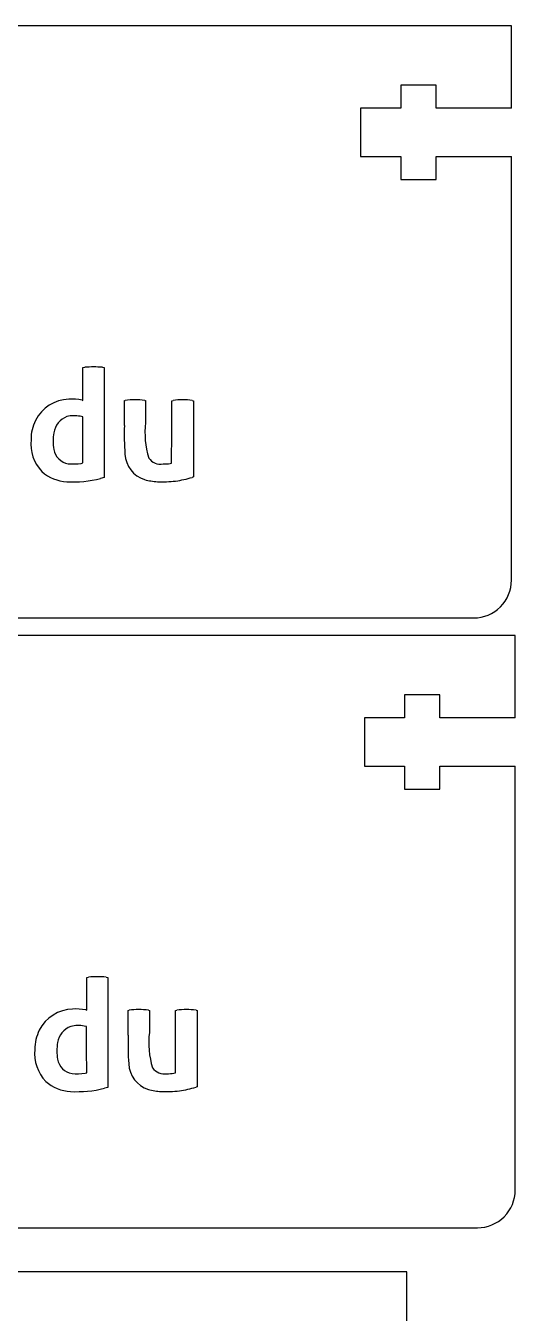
# Model space of a CAD drawing. Extents: x -105 to 105, y -106 to 105.
# Drawn here: x -39.8 to -6.8, y 18.6 to 105.3 of the extents above; entities that cross this region are included whole.
import ezdxf

# ---------------------------------------------------------------- set-up
doc = ezdxf.new("R2010")
doc.units = 0
doc.header["$MEASUREMENT"] = 0
doc.layers.add('LAYER_1', color=7, linetype='CONTINUOUS')

msp = doc.modelspace()

# ---------------------------------------------------------------- linework, layer by layer
at = {"layer": 'LAYER_1'}
for points in [[(-7.1052, 105.2541), (-7.1052, 105.2541), (-49.0152, 105.2541), (-49.0152, 105.2541)], [(-7.1052, 99.7141), (-7.1052, 99.7141), (-7.1052, 105.2541), (-7.1052, 105.2541)], [(-7.1052, 67.9161), (-7.1052, 67.9161), (-7.1052, 96.4502), (-7.1052, 96.4502)], [(-34.6604, 82.252), (-35.0565, 82.2841), (-35.4545, 82.2841), (-35.8506, 82.252)], [(-34.6604, 82.252), (-34.6604, 82.252), (-34.5387, 82.2311), (-34.5387, 82.2311)], [(-36.9192, 80.1019), (-37.8744, 80.0791), (-38.7387, 79.5298), (-39.1651, 78.6747)], [(-36.0298, 80.0432), (-36.3227, 80.0992), (-36.6214, 80.1189), (-36.9192, 80.1019)], [(-31.8093, 80.0218), (-32.2451, 80.0798), (-32.6866, 80.0798), (-33.1224, 80.0218)], [(-31.8093, 80.0218), (-31.8093, 80.0218), (-31.7492, 80.0069), (-31.7492, 80.0069)], [(-31.7492, 80.0067), (-31.7492, 80.0067), (-31.7486, 78.5292), (-31.7486, 78.5292)], [(-28.6075, 80.022), (-29.0363, 80.0797), (-29.471, 80.0797), (-29.8998, 80.022)], [(-37.0511, 78.936), (-37.5183, 78.7553), (-37.8542, 78.3397), (-37.9329, 77.845)], [(-36.1513, 78.9516), (-36.4489, 79.0106), (-36.7557, 79.0054), (-37.0511, 78.9361)], [(-39.1651, 78.6747), (-39.3673, 78.2747), (-39.4718, 77.8325), (-39.47, 77.3843)], [(-33.1822, 78.3372), (-33.1968, 77.6951), (-33.1841, 77.0527), (-33.1439, 76.4117)], [(-31.7485, 78.5292), (-31.8485, 77.7282), (-31.777, 76.9152), (-31.5389, 76.144)], [(-39.47, 77.3843), (-39.5535, 76.5929), (-39.2835, 75.8051), (-38.7321, 75.2313)], [(-37.9329, 77.845), (-38.0008, 77.4727), (-38.0011, 77.0912), (-37.9338, 76.7188)], [(-37.9338, 76.7188), (-37.8495, 76.2239), (-37.4586, 75.8379), (-36.9626, 75.76)], [(-33.1439, 76.4117), (-33.1004, 75.619), (-32.5745, 74.9344), (-31.8198, 74.688)], [(-36.9626, 75.76), (-36.6688, 75.7286), (-36.3722, 75.7374), (-36.0807, 75.786)], [(-31.5389, 76.144), (-31.3226, 75.8332), (-30.9439, 75.6784), (-30.5718, 75.7488)], [(-30.5718, 75.7488), (-30.4136, 75.7462), (-30.2553, 75.7552), (-30.0983, 75.7756)], [(-38.7321, 75.2313), (-38.2712, 74.8159), (-37.6799, 74.5741), (-37.0599, 74.5477)], [(-37.0599, 74.5477), (-36.294, 74.508), (-35.5264, 74.5818), (-34.782, 74.7668)], [(-31.8198, 74.688), (-31.5366, 74.6148), (-31.2474, 74.5675), (-30.9557, 74.5465)], [(-30.9557, 74.5464), (-30.5471, 74.5301), (-30.1379, 74.5459), (-29.7318, 74.5937)], [(-29.7318, 74.5937), (-29.3517, 74.6499), (-28.976, 74.7327), (-28.6075, 74.8416)], [(-30.9557, 74.5464), (-30.9557, 74.5464), (-30.9557, 74.5465), (-30.9557, 74.5465)], [(-7.8491, 66.1201), (-7.3728, 66.5964), (-7.1052, 67.2425), (-7.1052, 67.9161)], [(-9.6452, 65.3761), (-8.9715, 65.3761), (-8.3255, 65.6437), (-7.8491, 66.1201)], [(-101.0852, 65.3761), (-101.0852, 65.3761), (-9.6452, 65.3761), (-9.6452, 65.3761)], [(-6.8499, 64.1885), (-6.8499, 64.1885), (-48.7599, 64.1885), (-48.7599, 64.1885)], [(-6.8499, 58.6485), (-6.8499, 58.6485), (-6.8499, 64.1885), (-6.8499, 64.1885)], [(-6.8499, 26.8505), (-6.8499, 26.8505), (-6.8499, 55.3846), (-6.8499, 55.3846)], [(-34.4051, 41.1864), (-34.8012, 41.2185), (-35.1992, 41.2185), (-35.5953, 41.1864)], [(-34.4051, 41.1864), (-34.4051, 41.1864), (-34.2835, 41.1655), (-34.2835, 41.1655)], [(-36.6639, 39.0363), (-37.6192, 39.0135), (-38.4835, 38.4642), (-38.9099, 37.6091)], [(-35.7745, 38.9776), (-36.0674, 39.0336), (-36.3661, 39.0533), (-36.6639, 39.0363)], [(-31.5541, 38.9562), (-31.9898, 39.0142), (-32.4313, 39.0142), (-32.8671, 38.9562)], [(-31.5541, 38.9562), (-31.5541, 38.9562), (-31.4939, 38.9413), (-31.4939, 38.9413)], [(-31.4939, 38.9411), (-31.4939, 38.9411), (-31.4934, 37.4636), (-31.4934, 37.4636)], [(-28.3522, 38.9564), (-28.7811, 39.0141), (-29.2157, 39.0141), (-29.6446, 38.9564)], [(-38.9099, 37.6091), (-39.1121, 37.2091), (-39.2166, 36.7669), (-39.2147, 36.3187)], [(-36.7958, 37.8704), (-37.2631, 37.6897), (-37.599, 37.2741), (-37.6777, 36.7794)], [(-35.8961, 37.886), (-36.1937, 37.945), (-36.5004, 37.9398), (-36.7958, 37.8705)], [(-31.4932, 37.4636), (-31.5932, 36.6626), (-31.5218, 35.8496), (-31.2837, 35.0784)], [(-37.6777, 36.7794), (-37.7456, 36.4071), (-37.7459, 36.0256), (-37.6785, 35.6532)], [(-32.927, 37.2716), (-32.9416, 36.6295), (-32.9288, 35.9871), (-32.8887, 35.3461)], [(-39.2147, 36.3187), (-39.2982, 35.5273), (-39.0282, 34.7395), (-38.4769, 34.1657)], [(-37.6786, 35.6532), (-37.5943, 35.1583), (-37.2034, 34.7723), (-36.7074, 34.6944)], [(-36.7074, 34.6944), (-36.4136, 34.663), (-36.1169, 34.6718), (-35.8255, 34.7204)], [(-32.8887, 35.3461), (-32.8452, 34.5534), (-32.3193, 33.8688), (-31.5646, 33.6224)], [(-31.2837, 35.0784), (-31.0674, 34.7676), (-30.6887, 34.6128), (-30.3166, 34.6832)], [(-30.3166, 34.6832), (-30.1583, 34.6806), (-30.0001, 34.6896), (-29.8431, 34.71)], [(-38.4769, 34.1657), (-38.0159, 33.7503), (-37.4246, 33.5085), (-36.8047, 33.4821)], [(-36.8047, 33.4821), (-36.0387, 33.4424), (-35.2711, 33.5162), (-34.5268, 33.7012)], [(-31.5646, 33.6224), (-31.2814, 33.5492), (-30.9922, 33.5019), (-30.7004, 33.4809)], [(-30.7005, 33.4808), (-30.2919, 33.4645), (-29.8826, 33.4803), (-29.4765, 33.5281)], [(-30.7005, 33.4808), (-30.7005, 33.4808), (-30.7004, 33.4809), (-30.7004, 33.4809)], [(-29.4765, 33.5281), (-29.0964, 33.5842), (-28.7207, 33.6671), (-28.3522, 33.776)], [(-7.5939, 25.0545), (-7.1175, 25.5308), (-6.8499, 26.1769), (-6.8499, 26.8505)], [(-100.8299, 24.3105), (-100.8299, 24.3105), (-9.3899, 24.3105), (-9.3899, 24.3105)], [(-9.3899, 24.3105), (-8.7163, 24.3105), (-8.0702, 24.5781), (-7.5939, 25.0545)], [(-14.1442, 21.3451), (-14.1442, 21.3451), (-70.828, 21.3451), (-70.828, 21.3451)], [(-14.1442, 2.9095), (-14.1442, 2.9095), (-14.1442, 21.3451), (-14.1442, 21.3451)]]:
    msp.add_open_spline(points, degree=3, dxfattribs=at)
for points, knots in [([(-7.1052, 99.7141), (-7.1052, 99.7141), (-12.1852, 99.7141), (-12.1852, 99.7141), (-12.1852, 99.7141), (-12.1852, 99.7141), (-12.1852, 101.2572), (-12.1852, 101.2572), (-12.1852, 101.2572), (-12.1852, 101.2572), (-14.5664, 101.2572), (-14.5664, 101.2572), (-14.5664, 101.2572), (-14.5664, 101.2572), (-14.5664, 99.7141), (-14.5664, 99.7141), (-14.5664, 99.7141), (-14.5664, 99.7141), (-17.2652, 99.7141), (-17.2652, 99.7141), (-17.2652, 99.7141), (-17.2652, 99.7141), (-17.2652, 96.4502), (-17.2652, 96.4502), (-17.2652, 96.4502), (-17.2652, 96.4502), (-14.5664, 96.4502), (-14.5664, 96.4502), (-14.5664, 96.4502), (-14.5664, 96.4502), (-14.5664, 94.9072), (-14.5664, 94.9072), (-14.5664, 94.9072), (-14.5664, 94.9072), (-12.1852, 94.9072), (-12.1852, 94.9072), (-12.1852, 94.9072), (-12.1852, 94.9072), (-12.1852, 96.4502), (-12.1852, 96.4502), (-12.1852, 96.4502), (-12.1852, 96.4502), (-7.1052, 96.4502), (-7.1052, 96.4502)], [0, 0, 0, 0, 0.0833333, 0.0833333, 0.0833333, 0.0833333, 0.1666667, 0.1666667, 0.1666667, 0.1666667, 0.25, 0.25, 0.25, 0.25, 0.3333333, 0.3333333, 0.3333333, 0.3333333, 0.4166667, 0.4166667, 0.4166667, 0.4166667, 0.5, 0.5, 0.5, 0.5, 0.5833333, 0.5833333, 0.5833333, 0.5833333, 0.6666667, 0.6666667, 0.6666667, 0.6666667, 0.75, 0.75, 0.75, 0.75, 0.8333333, 0.8333333, 0.8333333, 0.8333333, 1, 1, 1, 1]), ([(-36.0298, 80.0432), (-36.0298, 80.0432), (-35.9722, 80.0274), (-35.9722, 80.0274), (-35.9722, 80.0274), (-35.9722, 80.0274), (-35.9722, 81.1293), (-35.9722, 81.1293), (-35.9722, 81.1293), (-35.9722, 81.1293), (-35.9722, 82.2313), (-35.9722, 82.2313), (-35.9722, 82.2313), (-35.9722, 82.2313), (-35.8506, 82.2521), (-35.8506, 82.2521)], [0, 0, 0, 0, 0.2, 0.2, 0.2, 0.2, 0.4, 0.4, 0.4, 0.4, 0.6, 0.6, 0.6, 0.6, 1, 1, 1, 1]), ([(-34.5387, 82.2312), (-34.5387, 82.2312), (-34.5452, 78.5288), (-34.5452, 78.5288), (-34.5452, 78.5288), (-34.5452, 78.5288), (-34.5517, 74.8263), (-34.5517, 74.8263), (-34.5517, 74.8263), (-34.5517, 74.8263), (-34.782, 74.7668), (-34.782, 74.7668)], [0, 0, 0, 0, 0.25, 0.25, 0.25, 0.25, 0.5, 0.5, 0.5, 0.5, 1, 1, 1, 1]), ([(-33.1822, 78.3372), (-33.1822, 78.3372), (-33.1825, 80.0067), (-33.1825, 80.0067), (-33.1825, 80.0067), (-33.1825, 80.0067), (-33.1224, 80.0217), (-33.1224, 80.0217)], [0, 0, 0, 0, 0.3333333, 0.3333333, 0.3333333, 0.3333333, 1, 1, 1, 1]), ([(-30.0983, 75.7755), (-30.0983, 75.7755), (-29.996, 75.7998), (-29.996, 75.7998), (-29.996, 75.7998), (-29.996, 75.7998), (-29.9894, 77.9017), (-29.9894, 77.9017), (-29.9894, 77.9017), (-29.9894, 77.9017), (-29.9829, 80.0037), (-29.9829, 80.0037), (-29.9829, 80.0037), (-29.9829, 80.0037), (-29.8998, 80.0221), (-29.8998, 80.0221)], [0, 0, 0, 0, 0.2, 0.2, 0.2, 0.2, 0.4, 0.4, 0.4, 0.4, 0.6, 0.6, 0.6, 0.6, 1, 1, 1, 1]), ([(-28.6075, 80.022), (-28.6075, 80.022), (-28.5243, 80.0037), (-28.5243, 80.0037), (-28.5243, 80.0037), (-28.5243, 80.0037), (-28.5243, 77.4354), (-28.5243, 77.4354), (-28.5243, 77.4354), (-28.5243, 77.4354), (-28.5243, 74.8672), (-28.5243, 74.8672), (-28.5243, 74.8672), (-28.5243, 74.8672), (-28.6075, 74.8415), (-28.6075, 74.8415)], [0, 0, 0, 0, 0.2, 0.2, 0.2, 0.2, 0.4, 0.4, 0.4, 0.4, 0.6, 0.6, 0.6, 0.6, 1, 1, 1, 1]), ([(-36.0807, 75.7861), (-36.0807, 75.7861), (-35.9718, 75.8166), (-35.9718, 75.8166), (-35.9718, 75.8166), (-35.9718, 75.8166), (-35.9784, 77.3681), (-35.9784, 77.3681), (-35.9784, 77.3681), (-35.9784, 77.3681), (-35.985, 78.9196), (-35.985, 78.9196), (-35.985, 78.9196), (-35.985, 78.9196), (-36.1513, 78.9516), (-36.1513, 78.9516)], [0, 0, 0, 0, 0.2, 0.2, 0.2, 0.2, 0.4, 0.4, 0.4, 0.4, 0.6, 0.6, 0.6, 0.6, 1, 1, 1, 1]), ([(-6.8499, 58.6485), (-6.8499, 58.6485), (-11.9299, 58.6485), (-11.9299, 58.6485), (-11.9299, 58.6485), (-11.9299, 58.6485), (-11.9299, 60.1916), (-11.9299, 60.1916), (-11.9299, 60.1916), (-11.9299, 60.1916), (-14.3112, 60.1916), (-14.3112, 60.1916), (-14.3112, 60.1916), (-14.3112, 60.1916), (-14.3112, 58.6485), (-14.3112, 58.6485), (-14.3112, 58.6485), (-14.3112, 58.6485), (-17.0099, 58.6485), (-17.0099, 58.6485), (-17.0099, 58.6485), (-17.0099, 58.6485), (-17.0099, 55.3846), (-17.0099, 55.3846), (-17.0099, 55.3846), (-17.0099, 55.3846), (-14.3112, 55.3846), (-14.3112, 55.3846), (-14.3112, 55.3846), (-14.3112, 55.3846), (-14.3112, 53.8416), (-14.3112, 53.8416), (-14.3112, 53.8416), (-14.3112, 53.8416), (-11.9299, 53.8416), (-11.9299, 53.8416), (-11.9299, 53.8416), (-11.9299, 53.8416), (-11.9299, 55.3846), (-11.9299, 55.3846), (-11.9299, 55.3846), (-11.9299, 55.3846), (-6.8499, 55.3846), (-6.8499, 55.3846)], [0, 0, 0, 0, 0.0833333, 0.0833333, 0.0833333, 0.0833333, 0.1666667, 0.1666667, 0.1666667, 0.1666667, 0.25, 0.25, 0.25, 0.25, 0.3333333, 0.3333333, 0.3333333, 0.3333333, 0.4166667, 0.4166667, 0.4166667, 0.4166667, 0.5, 0.5, 0.5, 0.5, 0.5833333, 0.5833333, 0.5833333, 0.5833333, 0.6666667, 0.6666667, 0.6666667, 0.6666667, 0.75, 0.75, 0.75, 0.75, 0.8333333, 0.8333333, 0.8333333, 0.8333333, 1, 1, 1, 1]), ([(-35.7745, 38.9776), (-35.7745, 38.9776), (-35.7169, 38.9618), (-35.7169, 38.9618), (-35.7169, 38.9618), (-35.7169, 38.9618), (-35.7169, 40.0637), (-35.7169, 40.0637), (-35.7169, 40.0637), (-35.7169, 40.0637), (-35.7169, 41.1657), (-35.7169, 41.1657), (-35.7169, 41.1657), (-35.7169, 41.1657), (-35.5953, 41.1865), (-35.5953, 41.1865)], [0, 0, 0, 0, 0.2, 0.2, 0.2, 0.2, 0.4, 0.4, 0.4, 0.4, 0.6, 0.6, 0.6, 0.6, 1, 1, 1, 1]), ([(-34.2835, 41.1656), (-34.2835, 41.1656), (-34.29, 37.4632), (-34.29, 37.4632), (-34.29, 37.4632), (-34.29, 37.4632), (-34.2964, 33.7607), (-34.2964, 33.7607), (-34.2964, 33.7607), (-34.2964, 33.7607), (-34.5268, 33.7012), (-34.5268, 33.7012)], [0, 0, 0, 0, 0.25, 0.25, 0.25, 0.25, 0.5, 0.5, 0.5, 0.5, 1, 1, 1, 1]), ([(-32.927, 37.2716), (-32.927, 37.2716), (-32.9272, 38.9411), (-32.9272, 38.9411), (-32.9272, 38.9411), (-32.9272, 38.9411), (-32.8671, 38.9561), (-32.8671, 38.9561)], [0, 0, 0, 0, 0.3333333, 0.3333333, 0.3333333, 0.3333333, 1, 1, 1, 1]), ([(-29.8431, 34.7099), (-29.8431, 34.7099), (-29.7407, 34.7342), (-29.7407, 34.7342), (-29.7407, 34.7342), (-29.7407, 34.7342), (-29.7342, 36.8361), (-29.7342, 36.8361), (-29.7342, 36.8361), (-29.7342, 36.8361), (-29.7276, 38.9381), (-29.7276, 38.9381), (-29.7276, 38.9381), (-29.7276, 38.9381), (-29.6446, 38.9565), (-29.6446, 38.9565)], [0, 0, 0, 0, 0.2, 0.2, 0.2, 0.2, 0.4, 0.4, 0.4, 0.4, 0.6, 0.6, 0.6, 0.6, 1, 1, 1, 1]), ([(-28.3522, 38.9564), (-28.3522, 38.9564), (-28.269, 38.9381), (-28.269, 38.9381), (-28.269, 38.9381), (-28.269, 38.9381), (-28.269, 36.3698), (-28.269, 36.3698), (-28.269, 36.3698), (-28.269, 36.3698), (-28.269, 33.8016), (-28.269, 33.8016), (-28.269, 33.8016), (-28.269, 33.8016), (-28.3522, 33.7759), (-28.3522, 33.7759)], [0, 0, 0, 0, 0.2, 0.2, 0.2, 0.2, 0.4, 0.4, 0.4, 0.4, 0.6, 0.6, 0.6, 0.6, 1, 1, 1, 1]), ([(-35.8255, 34.7205), (-35.8255, 34.7205), (-35.7165, 34.751), (-35.7165, 34.751), (-35.7165, 34.751), (-35.7165, 34.751), (-35.7231, 36.3025), (-35.7231, 36.3025), (-35.7231, 36.3025), (-35.7231, 36.3025), (-35.7297, 37.8539), (-35.7297, 37.8539), (-35.7297, 37.8539), (-35.7297, 37.8539), (-35.8961, 37.886), (-35.8961, 37.886)], [0, 0, 0, 0, 0.2, 0.2, 0.2, 0.2, 0.4, 0.4, 0.4, 0.4, 0.6, 0.6, 0.6, 0.6, 1, 1, 1, 1])]:
    msp.add_open_spline(points, degree=3, knots=knots, dxfattribs=at)

doc.saveas('drawing.dxf')
